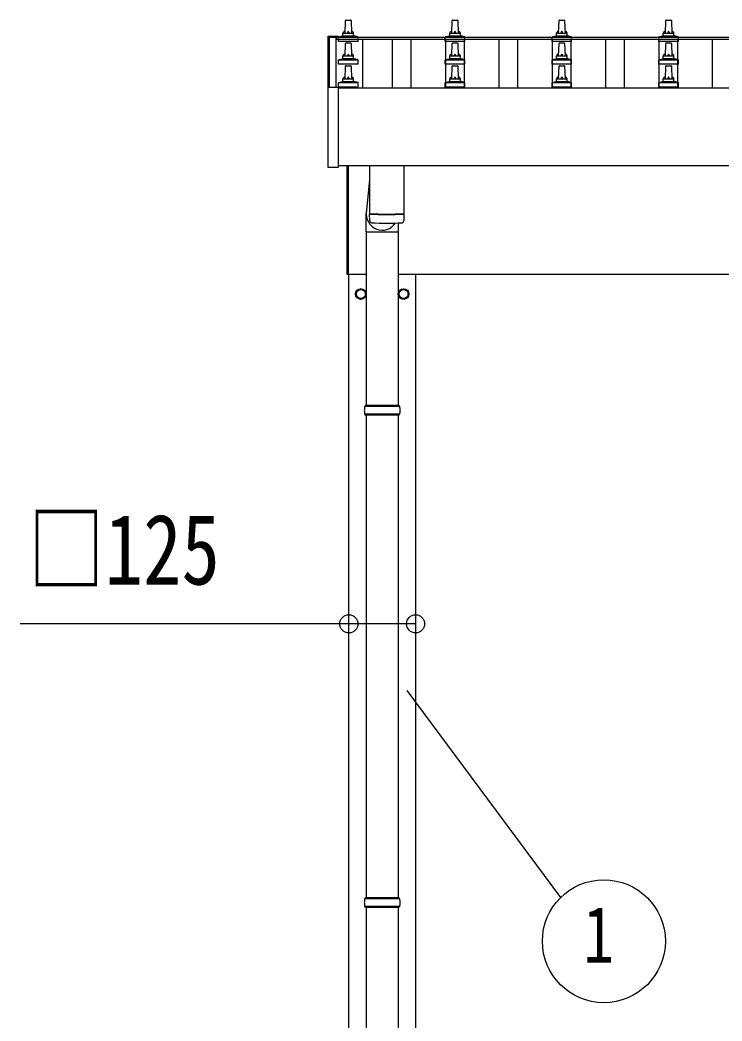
# Model space of a CAD drawing. Units: millimetres, scale not verified. Extents: x -16820 to 16820, y -11880 to 11880.
# Drawn here: x -13768 to -12453, y -1966 to -90 of the extents above; entities that cross this region are included whole.
import ezdxf
from ezdxf.enums import TextEntityAlignment as Align

# ---------------------------------------------------------------- set-up
doc = ezdxf.new("R2010")
doc.units = ezdxf.units.MM
doc.header["$LTSCALE"] = 50
for name, color, linetype in [('0-5_YKK_13', 4, 'Continuous'), ('0-6_YKK_A1', 4, 'Continuous'), ('0-7_YKK_D', 6, 'Continuous')]:
    doc.layers.add(name, color=color, linetype=linetype)
doc.styles.add('ＭＳ ゴシック', font='')
doc.styles.get('ＭＳ ゴシック').set_extended_font_data('MS Gothic')

msp = doc.modelspace()

# ---------------------------------------------------------------- linework, layer by layer
at = {"layer": '0-5_YKK_13'}
for p, q in [((-13159.42, -114.88), (-13158.69, -91.36)), ((-13157.69, -90.38), (-13149.15, -90.38)), ((-13148.15, -91.36), (-13147.42, -114.88)), ((-12959.42, -114.88), (-12958.69, -91.36)), ((-12957.69, -90.38), (-12949.15, -90.38)), ((-12948.15, -91.36), (-12947.42, -114.88)), ((-12759.42, -114.88), (-12758.69, -91.36)), ((-12757.69, -90.38), (-12749.15, -90.38)), ((-12748.15, -91.36), (-12747.42, -114.88)), ((-12559.42, -114.88), (-12558.69, -91.36)), ((-12557.69, -90.38), (-12549.15, -90.38)), ((-12548.15, -91.36), (-12547.42, -114.88)), ((-13191.72, -121.46), (-13191.72, -122.06)), ((-13191.72, -122.06), (-13191.72, -217.63)), ((-13190.72, -120.94), (-13172.72, -120.94)), ((-13171.72, -122.06), (-13171.72, -121.46)), ((-13171.72, -122.68), (-13171.72, -122.06)), ((-13171.67, -130.38), (-13171.67, -122.67)), ((-13135.17, -130.38), (-13171.67, -130.38)), ((-13171.29, -121.88), (-13135.55, -121.88)), ((-13170.91, -121.7), (-13164.19, -120.07)), ((-13163.8, -119.88), (-13143.04, -119.88)), ((-13163.42, -119.1), (-13163.42, -114.88)), ((-13162.42, -114.88), (-13144.42, -114.88)), ((-13143.42, -119.1), (-13143.42, -114.88)), ((-13135.94, -121.7), (-13142.66, -120.07)), ((-13135.17, -130.38), (-13135.17, -122.67)), ((-12971.67, -130.38), (-12971.67, -122.67)), ((-12935.17, -130.38), (-12971.67, -130.38)), ((-12971.29, -121.88), (-12935.55, -121.88)), ((-12970.91, -121.7), (-12964.19, -120.07)), ((-12963.8, -119.88), (-12943.04, -119.88)), ((-12963.42, -119.1), (-12963.42, -114.88)), ((-12962.42, -114.88), (-12944.42, -114.88)), ((-12943.42, -119.1), (-12943.42, -114.88)), ((-12935.94, -121.7), (-12942.66, -120.07)), ((-12935.17, -130.38), (-12935.17, -122.67)), ((-12771.67, -130.38), (-12771.67, -122.67)), ((-12735.17, -130.38), (-12771.67, -130.38)), ((-12771.29, -121.88), (-12735.55, -121.88)), ((-12770.91, -121.7), (-12764.19, -120.07)), ((-12763.8, -119.88), (-12743.04, -119.88)), ((-12763.42, -119.1), (-12763.42, -114.88)), ((-12762.42, -114.88), (-12744.42, -114.88)), ((-12743.42, -119.1), (-12743.42, -114.88)), ((-12735.94, -121.7), (-12742.66, -120.07)), ((-12735.17, -130.38), (-12735.17, -122.67)), ((-12571.67, -130.38), (-12571.67, -122.67)), ((-12535.17, -130.38), (-12571.67, -130.38)), ((-12571.29, -121.88), (-12535.55, -121.88)), ((-12570.91, -121.7), (-12564.19, -120.07)), ((-12563.8, -119.88), (-12543.04, -119.88)), ((-12563.42, -119.1), (-12563.42, -114.88)), ((-12562.42, -114.88), (-12544.42, -114.88)), ((-12543.42, -119.1), (-12543.42, -114.88)), ((-12535.94, -121.7), (-12542.66, -120.07)), ((-12535.17, -130.38), (-12535.17, -122.67)), ((-13159.42, -157.74), (-13158.69, -134.21)), ((-13157.69, -133.24), (-13149.15, -133.24)), ((-13148.15, -134.21), (-13147.42, -157.74)), ((-12959.42, -157.74), (-12958.69, -134.21)), ((-12957.69, -133.24), (-12949.15, -133.24)), ((-12948.15, -134.21), (-12947.42, -157.74)), ((-12759.42, -157.74), (-12758.69, -134.21)), ((-12757.69, -133.24), (-12749.15, -133.24)), ((-12748.15, -134.21), (-12747.42, -157.74)), ((-12559.42, -157.74), (-12558.69, -134.21)), ((-12557.69, -133.24), (-12549.15, -133.24)), ((-12548.15, -134.21), (-12547.42, -157.74)), ((-13171.67, -173.24), (-13171.67, -165.53)), ((-13171.29, -164.74), (-13135.55, -164.74)), ((-13170.91, -164.55), (-13164.19, -162.92)), ((-13163.8, -162.74), (-13143.04, -162.74)), ((-13163.42, -161.95), (-13163.42, -157.74)), ((-13162.42, -157.74), (-13144.42, -157.74)), ((-13143.42, -161.95), (-13143.42, -157.74)), ((-13135.94, -164.55), (-13142.66, -162.92)), ((-13135.17, -173.24), (-13135.17, -165.53)), ((-12971.67, -173.24), (-12971.67, -165.53)), ((-12971.29, -164.74), (-12935.55, -164.74)), ((-12970.91, -164.55), (-12964.19, -162.92)), ((-12963.8, -162.74), (-12943.04, -162.74)), ((-12963.42, -161.95), (-12963.42, -157.74)), ((-12962.42, -157.74), (-12944.42, -157.74)), ((-12943.42, -161.95), (-12943.42, -157.74)), ((-12935.94, -164.55), (-12942.66, -162.92)), ((-12935.17, -173.24), (-12935.17, -165.53)), ((-12771.67, -173.24), (-12771.67, -165.53)), ((-12771.29, -164.74), (-12735.55, -164.74)), ((-12770.91, -164.55), (-12764.19, -162.92)), ((-12763.8, -162.74), (-12743.04, -162.74)), ((-12763.42, -161.95), (-12763.42, -157.74)), ((-12762.42, -157.74), (-12744.42, -157.74)), ((-12743.42, -161.95), (-12743.42, -157.74)), ((-12735.94, -164.55), (-12742.66, -162.92)), ((-12735.17, -173.24), (-12735.17, -165.53)), ((-12571.67, -173.24), (-12571.67, -165.53)), ((-12571.29, -164.74), (-12535.55, -164.74)), ((-12570.91, -164.55), (-12564.19, -162.92)), ((-12563.8, -162.74), (-12543.04, -162.74)), ((-12563.42, -161.95), (-12563.42, -157.74)), ((-12562.42, -157.74), (-12544.42, -157.74)), ((-12543.42, -161.95), (-12543.42, -157.74)), ((-12535.94, -164.55), (-12542.66, -162.92)), ((-12535.17, -173.24), (-12535.17, -165.53)), ((-13135.17, -173.24), (-13171.67, -173.24)), ((-13159.42, -200.6), (-13158.69, -177.07)), ((-13157.69, -176.1), (-13149.15, -176.1)), ((-13148.15, -177.07), (-13147.42, -200.6)), ((-12935.17, -173.24), (-12971.67, -173.24)), ((-12959.42, -200.6), (-12958.69, -177.07)), ((-12957.69, -176.1), (-12949.15, -176.1)), ((-12948.15, -177.07), (-12947.42, -200.6)), ((-12735.17, -173.24), (-12771.67, -173.24)), ((-12759.42, -200.6), (-12758.69, -177.07)), ((-12757.69, -176.1), (-12749.15, -176.1)), ((-12748.15, -177.07), (-12747.42, -200.6)), ((-12535.17, -173.24), (-12571.67, -173.24)), ((-12559.42, -200.6), (-12558.69, -177.07)), ((-12557.69, -176.1), (-12549.15, -176.1)), ((-12548.15, -177.07), (-12547.42, -200.6)), ((-13170.91, -207.41), (-13164.19, -205.78)), ((-13163.8, -205.6), (-13143.04, -205.6)), ((-13163.42, -204.81), (-13163.42, -200.6)), ((-13162.42, -200.6), (-13144.42, -200.6)), ((-13143.42, -204.81), (-13143.42, -200.6)), ((-13135.94, -207.41), (-13142.66, -205.78)), ((-12970.91, -207.41), (-12964.19, -205.78)), ((-12963.8, -205.6), (-12943.04, -205.6)), ((-12963.42, -204.81), (-12963.42, -200.6)), ((-12962.42, -200.6), (-12944.42, -200.6)), ((-12943.42, -204.81), (-12943.42, -200.6)), ((-12935.94, -207.41), (-12942.66, -205.78)), ((-12770.91, -207.41), (-12764.19, -205.78)), ((-12763.8, -205.6), (-12743.04, -205.6)), ((-12763.42, -204.81), (-12763.42, -200.6)), ((-12762.42, -200.6), (-12744.42, -200.6)), ((-12743.42, -204.81), (-12743.42, -200.6)), ((-12735.94, -207.41), (-12742.66, -205.78)), ((-12570.91, -207.41), (-12564.19, -205.78)), ((-12563.8, -205.6), (-12543.04, -205.6)), ((-12563.42, -204.81), (-12563.42, -200.6)), ((-12562.42, -200.6), (-12544.42, -200.6)), ((-12543.42, -204.81), (-12543.42, -200.6)), ((-12535.94, -207.41), (-12542.66, -205.78)), ((-13191.72, -217.53), (-13191.72, -365.53)), ((-13190.72, -217.03), (-13191.22, -217.03)), ((-13172.72, -217.03), (-13190.72, -217.03)), ((-13172.22, -217.03), (-13172.72, -217.03)), ((-13171.72, -365.53), (-13171.72, -217.53)), ((-13171.67, -216.1), (-13171.67, -208.38)), ((-13135.17, -216.1), (-13171.67, -216.1)), ((-13171.29, -207.6), (-13135.55, -207.6)), ((-13135.17, -216.1), (-13135.17, -208.38)), ((-12971.67, -216.1), (-12971.67, -208.38)), ((-12935.17, -216.1), (-12971.67, -216.1)), ((-12971.29, -207.6), (-12935.55, -207.6)), ((-12935.17, -216.1), (-12935.17, -208.38)), ((-12771.67, -216.1), (-12771.67, -208.38)), ((-12735.17, -216.1), (-12771.67, -216.1)), ((-12771.29, -207.6), (-12735.55, -207.6)), ((-12735.17, -216.1), (-12735.17, -208.38)), ((-12571.67, -216.1), (-12571.67, -208.38)), ((-12535.17, -216.1), (-12571.67, -216.1)), ((-12571.29, -207.6), (-12535.55, -207.6)), ((-12535.17, -216.1), (-12535.17, -208.38)), ((-13191.22, -366.03), (-13172.22, -366.03)), ((-13155.42, -567.5), (-13155.42, -363.42)), ((-13153.42, -363.42), (-13153.42, -567.5)), ((-13113.42, -363.42), (-13113.42, -454.05)), ((-13049.42, -363.42), (-13049.42, -454.05)), ((-13113.42, -389.34), (-13119.98, -452.74)), ((-13120.07, -487.4), (-13120.07, -452.74)), ((-13113.22, -467.04), (-13113.45, -454.05)), ((-13108.95, -453.33), (-13108.93, -454.33)), ((-13053.9, -453.33), (-13053.91, -454.33)), ((-13049.39, -454.05), (-13049.62, -467.04)), ((-13120.07, -487.4), (-13059.92, -487.4)), ((-13119.92, -487.4), (-13119.92, -813)), ((-13059.92, -470.56), (-13059.92, -813)), ((-13153.42, -567.5), (-13155.42, -567.5)), ((-13121.32, -603.75), (-13121.42, -603.75)), ((-13121.32, -604.25), (-13121.42, -604.25)), ((-13058.52, -603.75), (-13058.42, -603.75)), ((-13058.52, -604.25), (-13058.42, -604.25)), ((-13056.92, -815), (-13122.92, -815)), ((-13057.92, -813), (-13121.92, -813)), ((-13121.92, -813), (-13121.92, -815)), ((-13057.92, -813), (-13057.92, -815)), ((-13056.92, -829), (-13122.92, -829)), ((-13121.92, -831), (-13121.92, -829)), ((-13057.92, -831), (-13121.92, -831)), ((-13119.92, -831), (-13119.92, -1735.5)), ((-13059.92, -831), (-13059.92, -1735.5)), ((-13057.92, -831), (-13057.92, -829)), ((-13056.92, -1737.49), (-13122.92, -1737.49)), ((-13057.92, -1735.49), (-13121.92, -1735.49)), ((-13121.92, -1735.49), (-13121.92, -1737.49)), ((-13057.92, -1735.49), (-13057.92, -1737.49)), ((-13056.92, -1751.49), (-13122.92, -1751.49)), ((-13121.92, -1753.49), (-13121.92, -1751.49)), ((-13057.92, -1753.49), (-13121.92, -1753.49)), ((-13119.92, -1753.49), (-13119.92, -2658)), ((-13059.92, -1753.49), (-13059.92, -2658)), ((-13057.92, -1753.49), (-13057.92, -1751.49))]:
    msp.add_line(p, q, dxfattribs=at)
for points in [[(-13191.72, -121.46), (-13191.69, -121.27), (-13191.61, -121.14), (-13191.52, -121.06), (-13191.44, -121.01), (-13191.36, -120.98), (-13191.31, -120.96), (-13191.27, -120.96), (-13191.23, -120.95), (-13191.04, -120.95), (-13190.86, -120.94), (-13190.72, -120.94)], [(-13172.72, -120.94), (-13172.53, -120.94), (-13172.36, -120.95), (-13172.22, -120.95), (-13172.15, -120.96), (-13172.09, -120.98), (-13172, -121.01), (-13171.87, -121.11), (-13171.78, -121.24), (-13171.77, -121.26)]]:
    msp.add_lwpolyline(points, dxfattribs=at)
for points in [[(-13129.92, -594.19), (-13138.42, -599.09), (-13138.42, -608.91), (-13129.92, -613.81), (-13121.42, -608.91), (-13121.42, -599.09)], [(-13049.92, -594.19), (-13041.42, -599.09), (-13041.42, -608.91), (-13049.92, -613.81), (-13058.42, -608.91), (-13058.42, -599.09)]]:
    msp.add_lwpolyline(points, close=True, dxfattribs=at)
for centre, radius in [((-13129.92, -604), 10), ((-13129.92, -604), 8.5), ((-13049.92, -604), 10), ((-13049.92, -604), 8.5)]:
    msp.add_circle(centre, radius, dxfattribs=at)
for centre, radius, start, end in [((-13157.69, -91.38), 1, 90, 178.60509), ((-13149.15, -91.38), 1, 1.39491, 90), ((-12957.69, -91.38), 1, 90, 178.60509), ((-12949.15, -91.38), 1, 1.39491, 90), ((-12757.69, -91.38), 1, 90, 178.60509), ((-12749.15, -91.38), 1, 1.39491, 90), ((-12557.69, -91.38), 1, 90, 178.60509), ((-12549.15, -91.38), 1, 1.39491, 90), ((-13159.34, -115.52), 4.13, 90, 171.17633), ((-13150.09, -114.88), 4.83, 133.60282, 180), ((-13156.75, -114.88), 4.83, 0, 46.39718), ((-13147.51, -115.52), 4.13, 8.82367, 90), ((-12959.34, -115.52), 4.13, 90, 171.17633), ((-12950.09, -114.88), 4.83, 133.60282, 180), ((-12956.75, -114.88), 4.83, 0, 46.39718), ((-12947.51, -115.52), 4.13, 8.82367, 90), ((-12759.34, -115.52), 4.13, 90, 171.17633), ((-12750.09, -114.88), 4.83, 133.60282, 180), ((-12756.75, -114.88), 4.83, 0, 46.39718), ((-12747.51, -115.52), 4.13, 8.82367, 90), ((-12559.34, -115.52), 4.13, 90, 171.17633), ((-12550.09, -114.88), 4.83, 133.60282, 180), ((-12556.75, -114.88), 4.83, 0, 46.39718), ((-12547.51, -115.52), 4.13, 8.82367, 90), ((-13172.22, -121.46), 0.499, 0.00068, 23.5008), ((-13170.67, -122.67), 1, 103.62699, 180), ((-13164.42, -119.1), 1, 283.62699, 0), ((-13162.42, -115.88), 1, 90, 180), ((-13144.42, -115.88), 1, 0, 90), ((-13142.42, -119.1), 1, 180, 256.37301), ((-13136.17, -122.67), 1, 0, 76.37301), ((-12970.67, -122.67), 1, 103.62699, 180), ((-12964.42, -119.1), 1, 283.62699, 0), ((-12962.42, -115.88), 1, 90, 180), ((-12944.42, -115.88), 1, 0, 90), ((-12942.42, -119.1), 1, 180, 256.37301), ((-12936.17, -122.67), 1, 0, 76.37301), ((-12770.67, -122.67), 1, 103.62699, 180), ((-12764.42, -119.1), 1, 283.62699, 0), ((-12762.42, -115.88), 1, 90, 180), ((-12744.42, -115.88), 1, 0, 90), ((-12742.42, -119.1), 1, 180, 256.37301), ((-12736.17, -122.67), 1, 0, 76.37301), ((-12570.67, -122.67), 1, 103.62699, 180), ((-12564.42, -119.1), 1, 283.62699, 0), ((-12562.42, -115.88), 1, 90, 180), ((-12544.42, -115.88), 1, 0, 90), ((-12542.42, -119.1), 1, 180, 256.37301), ((-12536.17, -122.67), 1, 0, 76.37301), ((-13157.69, -134.24), 1, 90, 178.60509), ((-13149.15, -134.24), 1, 1.39491, 90), ((-12957.69, -134.24), 1, 90, 178.60509), ((-12949.15, -134.24), 1, 1.39491, 90), ((-12757.69, -134.24), 1, 90, 178.60509), ((-12749.15, -134.24), 1, 1.39491, 90), ((-12557.69, -134.24), 1, 90, 178.60509), ((-12549.15, -134.24), 1, 1.39491, 90), ((-13170.67, -165.53), 1, 103.62699, 180), ((-13164.42, -161.95), 1, 283.62699, 0), ((-13159.34, -158.37), 4.13, 90, 171.17633), ((-13162.42, -158.74), 1, 90, 180), ((-13150.09, -157.74), 4.83, 133.60282, 180), ((-13156.75, -157.74), 4.83, 0, 46.39718), ((-13147.51, -158.37), 4.13, 8.82367, 90), ((-13144.42, -158.74), 1, 0, 90), ((-13142.42, -161.95), 1, 180, 256.37301), ((-13136.17, -165.53), 1, 0, 76.37301), ((-12970.67, -165.53), 1, 103.62699, 180), ((-12964.42, -161.95), 1, 283.62699, 0), ((-12959.34, -158.37), 4.13, 90, 171.17633), ((-12962.42, -158.74), 1, 90, 180), ((-12950.09, -157.74), 4.83, 133.60282, 180), ((-12956.75, -157.74), 4.83, 0, 46.39718), ((-12947.51, -158.37), 4.13, 8.82367, 90), ((-12944.42, -158.74), 1, 0, 90), ((-12942.42, -161.95), 1, 180, 256.37301), ((-12936.17, -165.53), 1, 0, 76.37301), ((-12770.67, -165.53), 1, 103.62699, 180), ((-12764.42, -161.95), 1, 283.62699, 0), ((-12759.34, -158.37), 4.13, 90, 171.17633), ((-12762.42, -158.74), 1, 90, 180), ((-12750.09, -157.74), 4.83, 133.60282, 180), ((-12756.75, -157.74), 4.83, 0, 46.39718), ((-12747.51, -158.37), 4.13, 8.82367, 90), ((-12744.42, -158.74), 1, 0, 90), ((-12742.42, -161.95), 1, 180, 256.37301), ((-12736.17, -165.53), 1, 0, 76.37301), ((-12570.67, -165.53), 1, 103.62699, 180), ((-12564.42, -161.95), 1, 283.62699, 0), ((-12559.34, -158.37), 4.13, 90, 171.17633), ((-12562.42, -158.74), 1, 90, 180), ((-12550.09, -157.74), 4.83, 133.60282, 180), ((-12556.75, -157.74), 4.83, 0, 46.39718), ((-12547.51, -158.37), 4.13, 8.82367, 90), ((-12544.42, -158.74), 1, 0, 90), ((-12542.42, -161.95), 1, 180, 256.37301), ((-12536.17, -165.53), 1, 0, 76.37301), ((-13157.69, -177.1), 1, 90, 178.60509), ((-13149.15, -177.1), 1, 1.39491, 90), ((-12957.69, -177.1), 1, 90, 178.60509), ((-12949.15, -177.1), 1, 1.39491, 90), ((-12757.69, -177.1), 1, 90, 178.60509), ((-12749.15, -177.1), 1, 1.39491, 90), ((-12557.69, -177.1), 1, 90, 178.60509), ((-12549.15, -177.1), 1, 1.39491, 90), ((-13164.42, -204.81), 1, 283.62699, 0), ((-13159.34, -201.23), 4.13, 90, 171.17633), ((-13162.42, -201.6), 1, 90, 180), ((-13150.09, -200.6), 4.83, 133.60282, 180), ((-13156.75, -200.6), 4.83, 0, 46.39718), ((-13147.51, -201.23), 4.13, 8.82367, 90), ((-13144.42, -201.6), 1, 0, 90), ((-13142.42, -204.81), 1, 180, 256.37301), ((-12964.42, -204.81), 1, 283.62699, 0), ((-12959.34, -201.23), 4.13, 90, 171.17633), ((-12962.42, -201.6), 1, 90, 180), ((-12950.09, -200.6), 4.83, 133.60282, 180), ((-12956.75, -200.6), 4.83, 0, 46.39718), ((-12947.51, -201.23), 4.13, 8.82367, 90), ((-12944.42, -201.6), 1, 0, 90), ((-12942.42, -204.81), 1, 180, 256.37301), ((-12764.42, -204.81), 1, 283.62699, 0), ((-12759.34, -201.23), 4.13, 90, 171.17633), ((-12762.42, -201.6), 1, 90, 180), ((-12750.09, -200.6), 4.83, 133.60282, 180), ((-12756.75, -200.6), 4.83, 0, 46.39718), ((-12747.51, -201.23), 4.13, 8.82367, 90), ((-12744.42, -201.6), 1, 0, 90), ((-12742.42, -204.81), 1, 180, 256.37301), ((-12564.42, -204.81), 1, 283.62699, 0), ((-12559.34, -201.23), 4.13, 90, 171.17633), ((-12562.42, -201.6), 1, 90, 180), ((-12550.09, -200.6), 4.83, 133.60282, 180), ((-12556.75, -200.6), 4.83, 0, 46.39718), ((-12547.51, -201.23), 4.13, 8.82367, 90), ((-12544.42, -201.6), 1, 0, 90), ((-12542.42, -204.81), 1, 180, 256.37301), ((-13191.22, -217.53), 0.5, 90, 180), ((-13172.22, -217.53), 0.5, 0, 90), ((-13170.67, -208.38), 1, 103.62699, 180), ((-13136.17, -208.38), 1, 0, 76.37301), ((-12970.67, -208.38), 1, 103.62699, 180), ((-12936.17, -208.38), 1, 0, 76.37301), ((-12770.67, -208.38), 1, 103.62699, 180), ((-12736.17, -208.38), 1, 0, 76.37301), ((-12570.67, -208.38), 1, 103.62699, 180), ((-12536.17, -208.38), 1, 0, 76.37301), ((-13191.22, -365.53), 0.5, 180, 270), ((-13172.22, -365.53), 0.5, 270, 0), ((-13081.42, 26.68), 480.8, 266.18381, 273.81619), ((-13081.42, 25.68), 480.8, 266.18381, 273.81619), ((-13109.8, -466.8), 3.43, 183.91307, 262.91645), ((-13053.04, -466.8), 3.43, 277.00994, 356.09787), ((-13081.43, 48.66), 519.67, 266.82357, 273.17802), ((-13129.92, -604), 8.6, 111.25399, 128.74601), ((-13129.92, -604), 8.6, 51.25399, 68.74601), ((-13049.92, -604), 8.6, 111.25399, 128.74601), ((-13049.92, -604), 8.6, 51.25399, 68.74601), ((-13129.92, -604), 8.6, 171.25399, 188.74601), ((-13129.92, -604), 8.6, 231.25399, 248.74601), ((-13129.92, -604), 8.6, 291.25399, 308.74601), ((-13129.92, -604), 8.6, 1.66581, 8.74601), ((-13129.92, -604), 8.6, 351.25399, 358.33419), ((-13049.92, -604), 8.6, 171.25399, 178.33419), ((-13049.92, -604), 8.6, 181.66581, 188.74601), ((-13049.92, -604), 8.6, 231.25399, 248.74601), ((-13049.92, -604), 8.6, 291.25399, 308.74601), ((-13049.92, -604), 8.6, 351.25399, 8.74601), ((-13074.17, -822), 49.25, 171.82876, 180.00002), ((-13074.17, -822), 49.25, 180.00002, 188.17127), ((-13105.67, -822), 49.25, 359.99998, 8.17124), ((-13105.67, -822), 49.25, 351.82873, 359.99998), ((-13074.17, -1744.49), 49.25, 171.82876, 180.00002), ((-13074.17, -1744.49), 49.25, 180.00002, 188.17127), ((-13105.67, -1744.49), 49.25, 359.99998, 8.17124), ((-13105.67, -1744.49), 49.25, 351.82873, 359.99998)]:
    msp.add_arc(centre, radius, start, end, dxfattribs=at)
msp.add_ellipse((-13089.92, -452.74), major_axis=(0, -31.56), ratio=0.952301, start_param=4.5832251, end_param=7.2465958, dxfattribs=at)
at = {"layer": '0-6_YKK_A1'}
for p, q in [((-13188.42, -122.63), (-13176.42, -122.63)), ((-13188.42, -217.03), (-13188.42, -122.63)), ((-13176.42, -217.03), (-13176.42, -122.63)), ((-13176.42, -122.68), (-7730.42, -122.68)), ((-13176.42, -122.68), (-13176.42, -126.27)), ((-13176.42, -126.27), (-7730.42, -126.27)), ((-13126.92, -126.27), (-13126.92, -217.76)), ((-13070.92, -217.76), (-13070.92, -126.27)), ((-13035.92, -217.76), (-13035.92, -126.27)), ((-12970.92, -217.76), (-12970.92, -126.27)), ((-12935.92, -217.69), (-12935.92, -126.27)), ((-12870.92, -217.76), (-12870.92, -126.27)), ((-12835.92, -217.76), (-12835.92, -126.27)), ((-12770.92, -217.76), (-12770.92, -126.27)), ((-12735.92, -217.76), (-12735.92, -126.27)), ((-12670.92, -217.76), (-12670.92, -126.27)), ((-12635.92, -217.76), (-12635.92, -126.27)), ((-12570.92, -217.76), (-12570.92, -126.27)), ((-12535.92, -217.76), (-12535.92, -126.27)), ((-12470.92, -217.76), (-12470.92, -126.27)), ((-13171.72, -217.76), (-7735.12, -217.76)), ((-7735.12, -363.42), (-13171.72, -363.42)), ((-13153.42, -567), (-13119.92, -567)), ((-13152.42, -3367), (-13152.42, -567)), ((-13059.92, -567), (-7846.92, -567)), ((-13027.42, -567), (-13027.42, -3367))]:
    msp.add_line(p, q, dxfattribs=at)
at = {"layer": '0-7_YKK_D'}
for p, q in [((-13152.42, -1222), (-13152.42, -1223)), ((-13043.48, -1346.88), (-12755.81, -1735.11))]:
    msp.add_line(p, q, dxfattribs=at)
msp.add_lwpolyline([(-13027.42, -1222), (-13152.42, -1222), (-13768.42, -1222)], dxfattribs=at)
for centre, radius in [((-13152.42, -1222), 17), ((-13027.42, -1222), 17), ((-12674.65, -1816.87), 115.2)]:
    msp.add_circle(centre, radius, dxfattribs=at)

# ---------------------------------------------------------------- texts
at = {"layer": '0-7_YKK_D', "style": 'ＭＳ ゴシック', "width": 0.8}
for s, height, p in [('□125', 132, (-13753.62, -1188)), ('1', 105.6, (-12713.05, -1888.87))]:
    msp.add_text(s, height=height, dxfattribs=at).set_placement(p, align=Align.BOTTOM_LEFT)

doc.saveas('drawing.dxf')
